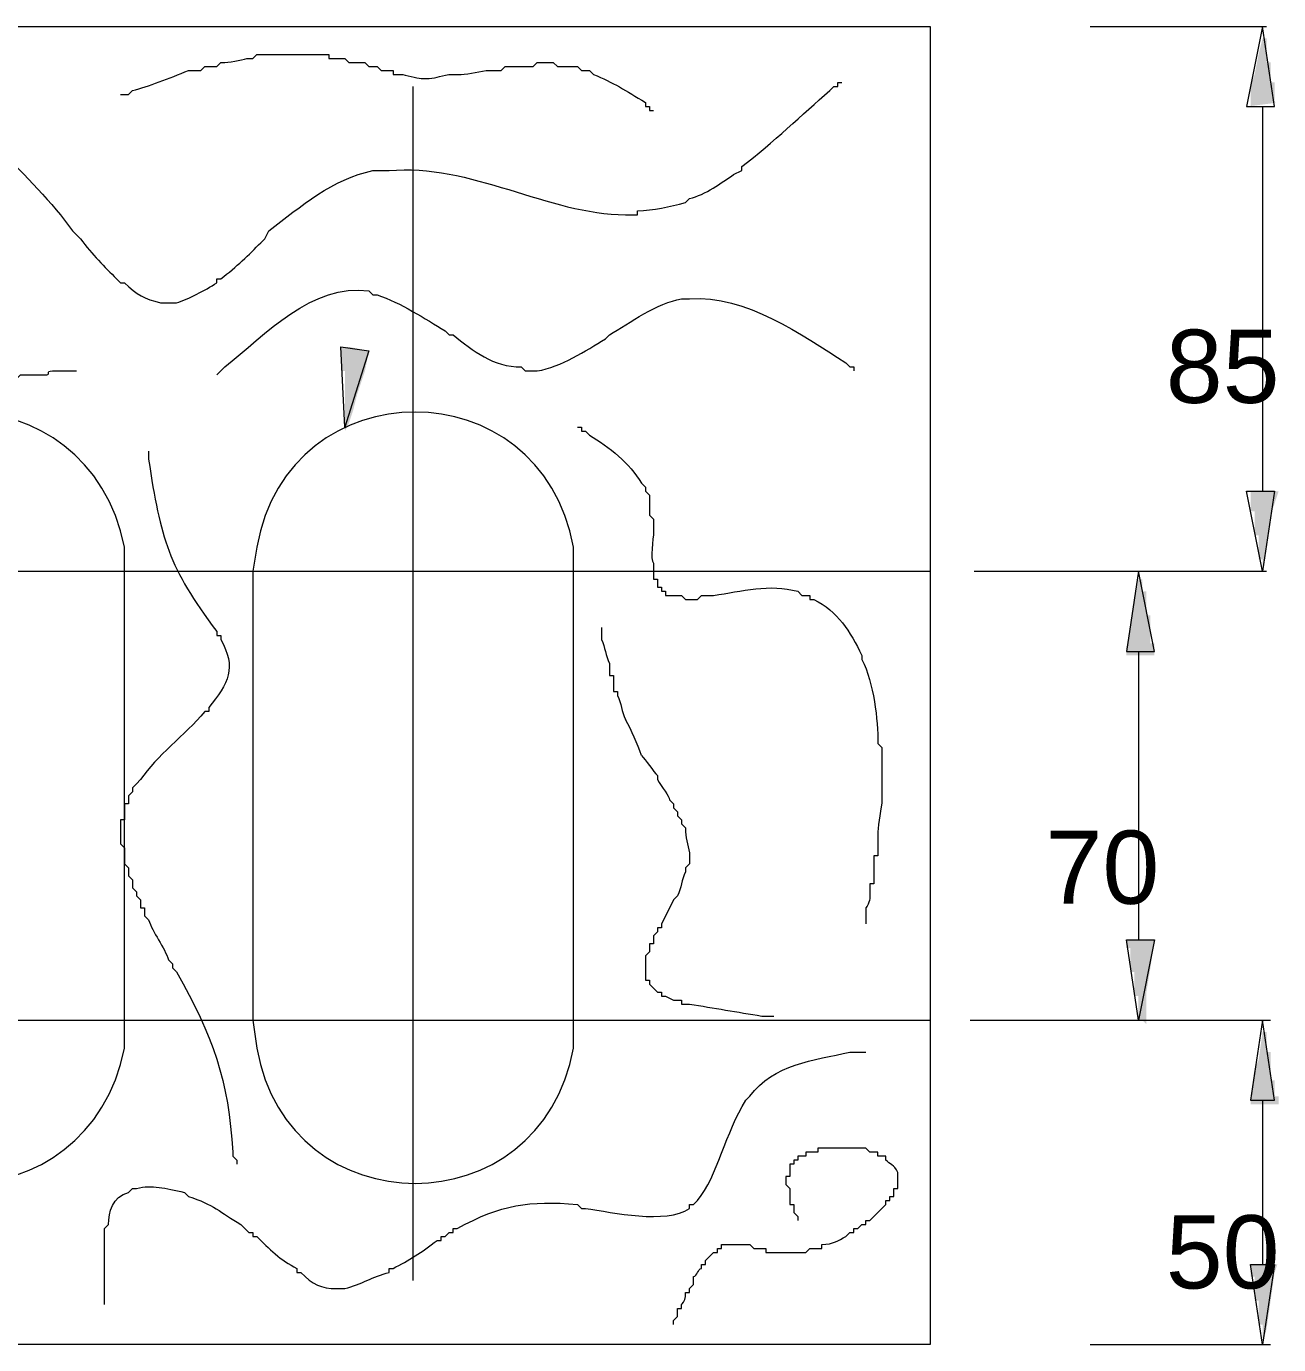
# Model space of a CAD drawing. Header units: millimetres. Extents: x -3009 to 55097, y -2803 to 5841.
# Drawn here: x 9715.4 to 9805.2, y 3260.3 to 3354.8 of the extents above; entities that cross this region are included whole.
import ezdxf

# ---------------------------------------------------------------- set-up
doc = ezdxf.new("R2010")
doc.units = ezdxf.units.MM
for name, color, linetype in [('PDF2_Geometry', 7, 'Continuous'), ('PDF2_Solid Fills', 7, 'Continuous'), ('PDF2_Text', 7, 'Continuous')]:
    doc.layers.add(name, color=color, linetype=linetype)
doc.styles.add('PDF F1', font='arial.ttf')

msp = doc.modelspace()

# ---------------------------------------------------------------- hatches: boundary and pattern name
at = {"layer": 'PDF2_Solid Fills', "transparency": 33554559}
for points in [[(9804.372, 3352.228), (9804.372, 3353.952), (9804.085, 3353.952), (9803.798, 3352.803), (9803.51, 3351.366), (9803.223, 3350.504), (9803.223, 3349.103), (9805.234, 3349.354), (9804.947, 3349.354), (9804.947, 3350.791), (9804.66, 3350.791), (9804.66, 3352.228)], [(9740.006, 3331.539), (9738.569, 3331.826), (9737.995, 3331.826), (9737.995, 3330.102), (9738.282, 3330.102), (9738.282, 3325.792), (9738.569, 3326.366), (9738.857, 3327.228), (9739.144, 3328.378), (9739.719, 3330.102)], [(9804.66, 3319.757), (9805.234, 3321.481), (9803.223, 3321.481), (9803.223, 3320.045), (9803.51, 3320.045), (9803.51, 3318.321), (9803.798, 3318.321), (9803.798, 3316.596), (9804.085, 3316.596), (9804.085, 3316.022), (9804.372, 3317.746)], [(9796.327, 3310.562), (9796.039, 3310.562), (9796.039, 3312.574), (9795.752, 3312.574), (9795.752, 3314.298), (9795.465, 3314.298), (9795.465, 3315.16), (9795.177, 3315.16), (9794.89, 3313.436), (9794.603, 3311.711), (9794.315, 3310.275), (9794.315, 3309.7), (9796.327, 3309.7)], [(9796.039, 3287.287), (9796.327, 3289.298), (9794.315, 3289.298), (9794.315, 3288.723), (9794.603, 3288.723), (9794.603, 3286.999), (9794.89, 3286.999), (9794.89, 3285.275), (9795.177, 3285.275), (9795.177, 3283.551), (9795.465, 3283.551), (9795.752, 3283.264), (9795.752, 3285.563)], [(9805.234, 3278.092), (9804.947, 3278.092), (9804.947, 3279.241), (9804.66, 3279.241), (9804.66, 3281.252), (9804.372, 3281.252), (9804.372, 3282.689), (9804.085, 3282.689), (9803.798, 3280.678), (9803.51, 3280.103), (9803.223, 3278.092), (9803.223, 3277.517), (9805.234, 3277.517)], [(9804.947, 3265.448), (9805.139, 3266.023), (9803.223, 3266.023), (9803.223, 3265.161), (9803.51, 3265.161), (9803.51, 3263.437), (9803.798, 3263.437), (9803.798, 3261.713), (9804.085, 3261.713), (9804.085, 3260.276), (9804.372, 3261.425)]]:
    msp.add_hatch(color=256, dxfattribs=at).paths.add_polyline_path(points)

# ---------------------------------------------------------------- linework, layer by layer
at = {"layer": 'PDF2_Geometry', "lineweight": 13}
for points in [[(9544.895, 3354.814), (9780.235, 3354.814), (9780.235, 3260.276), (9544.895, 3260.276)], [(9802.936, 3349.067), (9804.947, 3349.067), (9804.085, 3354.814)], [(9740.006, 3331.539), (9738.282, 3326.079), (9737.995, 3331.826)], [(9802.936, 3321.481), (9804.947, 3321.481), (9804.085, 3315.734)], [(9794.315, 3309.987), (9796.327, 3309.987), (9795.177, 3315.734)], [(9794.315, 3289.298), (9796.327, 3289.298), (9795.177, 3283.551)], [(9803.223, 3277.804), (9804.947, 3277.804), (9804.085, 3283.551)], [(9803.223, 3266.023), (9804.947, 3266.023), (9804.085, 3260.276)]]:
    msp.add_lwpolyline(points, close=True, dxfattribs=at)
for points in [[(9791.729, 3354.814), (9804.372, 3354.814)], [(9731.386, 3352.515), (9731.673, 3352.515), (9731.96, 3352.803), (9732.535, 3352.803)], [(9734.259, 3352.803), (9734.546, 3352.803)], [(9736.271, 3352.803), (9736.558, 3352.803), (9737.133, 3352.803), (9737.133, 3352.515), (9737.42, 3352.515), (9737.707, 3352.515), (9737.995, 3352.515), (9738.282, 3352.515), (9738.569, 3352.228), (9738.857, 3352.228), (9739.144, 3352.228), (9739.431, 3352.228), (9739.719, 3352.228), (9740.006, 3351.941), (9740.293, 3351.941), (9740.581, 3351.941), (9740.868, 3351.653), (9741.155, 3351.653), (9741.443, 3351.653), (9741.73, 3351.653), (9741.73, 3351.366), (9742.018, 3351.366), (9742.305, 3351.366)], [(9727.075, 3351.653), (9727.363, 3351.653), (9727.65, 3351.653), (9727.937, 3351.653), (9728.225, 3351.941), (9728.512, 3351.941), (9728.799, 3351.941), (9729.087, 3351.941), (9729.374, 3352.228), (9729.661, 3352.228)], [(9748.627, 3351.653), (9748.914, 3351.653), (9749.201, 3351.653), (9749.489, 3351.653), (9749.776, 3351.941), (9750.063, 3351.941), (9750.351, 3351.941), (9750.638, 3351.941), (9750.925, 3351.941), (9751.213, 3351.941), (9751.787, 3351.941), (9752.075, 3352.228), (9753.224, 3352.228), (9753.512, 3351.941), (9754.086, 3351.941), (9754.374, 3351.941), (9754.661, 3351.941), (9754.948, 3351.941), (9755.236, 3351.653), (9755.523, 3351.653), (9755.81, 3351.653), (9756.098, 3351.366)], [(9743.167, 3264.873), (9743.167, 3315.734), (9743.167, 3350.504)], [(9743.742, 3351.078), (9744.316, 3351.078)], [(9746.04, 3351.366), (9746.328, 3351.366), (9746.615, 3351.366)], [(9773.051, 3350.216), (9773.339, 3350.504), (9773.626, 3350.504), (9773.626, 3350.791), (9773.913, 3350.791)], [(9722.19, 3349.929), (9722.478, 3349.929), (9722.765, 3349.929), (9723.052, 3350.216)], [(9759.833, 3349.354), (9759.833, 3349.067), (9760.121, 3349.067), (9760.121, 3348.78), (9760.408, 3348.78)], [(9804.085, 3349.067), (9804.085, 3321.481)], [(9740.293, 3344.469), (9740.581, 3344.469), (9740.868, 3344.469), (9741.443, 3344.469)], [(9766.155, 3344.182), (9766.73, 3344.469), (9766.73, 3344.757)], [(9762.707, 3342.171), (9762.994, 3342.458)], [(9758.396, 3341.309), (9759.258, 3341.309), (9759.258, 3341.596)], [(9718.742, 3340.159), (9719.029, 3339.872), (9719.317, 3339.584)], [(9732.248, 3339.297), (9732.535, 3339.584), (9732.822, 3340.159)], [(9721.903, 3336.711), (9722.19, 3336.424), (9722.478, 3336.424)], [(9729.087, 3336.424), (9729.087, 3336.711), (9729.374, 3336.711)], [(9740.006, 3335.849), (9740.293, 3335.562), (9740.581, 3335.562)], [(9725.064, 3334.987), (9725.926, 3334.987), (9726.213, 3334.987)], [(9762.419, 3335.274), (9762.707, 3335.274), (9762.994, 3335.274)], [(9745.466, 3332.975), (9745.753, 3332.688), (9746.04, 3332.688)], [(9756.96, 3332.401), (9757.247, 3332.688)], [(9774.201, 3330.677), (9774.488, 3330.389), (9774.775, 3330.389), (9774.775, 3330.102)], [(9713.282, 3329.527), (9713.57, 3329.527), (9713.857, 3329.527), (9714.145, 3329.527), (9714.432, 3329.527), (9714.719, 3329.527), (9715.007, 3329.815), (9715.294, 3329.815), (9715.581, 3329.815)], [(9716.156, 3329.815), (9716.443, 3329.815), (9716.731, 3329.815)], [(9717.305, 3330.102), (9717.593, 3330.102)], [(9718.455, 3330.102), (9718.742, 3330.102), (9719.029, 3330.102)], [(9729.087, 3329.815), (9729.374, 3330.102), (9729.661, 3330.389)], [(9750.925, 3330.389), (9751.213, 3330.102), (9752.075, 3330.102)], [(9754.948, 3326.079), (9755.236, 3326.079), (9755.236, 3325.792), (9755.523, 3325.792), (9755.81, 3325.504)], [(9724.202, 3324.355), (9724.202, 3324.068), (9724.202, 3323.78)], [(9759.546, 3322.056), (9759.833, 3321.769), (9759.833, 3321.481), (9760.121, 3321.194), (9760.121, 3320.907), (9760.121, 3320.619), (9760.121, 3320.332), (9760.121, 3319.757), (9760.408, 3319.47), (9760.408, 3318.608)], [(9722.478, 3281.54), (9722.478, 3283.551), (9722.478, 3315.734), (9722.478, 3317.458)], [(9731.96, 3317.458), (9731.673, 3315.734), (9731.673, 3283.551), (9731.96, 3281.54)], [(9754.661, 3281.54), (9754.661, 3283.551), (9754.661, 3315.734), (9754.661, 3317.458)], [(9570.182, 3315.734), (9780.235, 3315.734)], [(9760.408, 3316.309), (9760.408, 3315.734), (9760.408, 3315.447), (9760.408, 3315.16), (9760.695, 3315.16), (9760.695, 3314.872), (9760.695, 3314.585), (9760.983, 3314.585), (9760.983, 3314.298), (9761.27, 3314.298), (9761.27, 3314.01), (9761.557, 3314.01), (9761.845, 3314.01), (9762.132, 3314.01), (9762.419, 3314.01), (9762.707, 3313.723), (9763.569, 3313.723), (9763.856, 3314.01), (9764.431, 3314.01), (9764.718, 3314.01)], [(9783.396, 3315.734), (9795.752, 3315.734)], [(9791.729, 3315.734), (9804.372, 3315.734)], [(9770.753, 3314.298), (9771.04, 3314.01), (9771.327, 3314.01), (9771.615, 3314.01), (9771.615, 3313.723), (9771.902, 3313.723)], [(9756.672, 3311.711), (9756.672, 3311.424), (9756.672, 3311.137), (9756.672, 3310.849)], [(9729.087, 3311.424), (9729.087, 3311.137), (9729.374, 3311.137), (9729.374, 3310.849)], [(9795.177, 3309.987), (9795.177, 3289.298)], [(9757.247, 3309.125), (9757.247, 3308.838), (9757.247, 3308.551), (9757.247, 3308.263), (9757.534, 3308.263), (9757.534, 3307.976), (9757.534, 3307.689), (9757.534, 3307.401), (9757.534, 3307.114), (9757.822, 3307.114), (9757.822, 3306.827)], [(9775.35, 3309.7), (9775.35, 3309.413)], [(9728.512, 3305.965), (9728.512, 3305.677), (9728.225, 3305.677)], [(9776.5, 3303.378), (9776.787, 3303.091), (9776.787, 3302.229)], [(9723.627, 3300.792), (9723.34, 3300.505), (9723.052, 3300.218), (9723.052, 3299.93), (9722.765, 3299.643), (9722.765, 3299.068), (9722.478, 3299.068), (9722.478, 3298.781), (9722.478, 3298.493), (9722.478, 3297.919), (9722.19, 3297.919), (9722.19, 3297.344), (9722.19, 3296.769), (9722.19, 3296.482), (9722.19, 3296.195), (9722.478, 3295.907), (9722.478, 3295.333), (9722.478, 3295.045), (9722.478, 3294.758), (9722.765, 3294.471), (9722.765, 3294.183), (9722.765, 3293.896), (9723.052, 3293.608), (9723.052, 3293.321), (9723.052, 3293.034), (9723.34, 3292.746), (9723.34, 3292.459), (9723.627, 3292.172), (9723.627, 3291.884), (9723.627, 3291.597), (9723.914, 3291.597), (9723.914, 3291.31), (9723.914, 3291.022), (9724.202, 3290.735)], [(9760.695, 3301.08), (9760.695, 3300.792)], [(9776.787, 3299.643), (9776.787, 3299.355)], [(9761.557, 3299.355), (9761.845, 3299.068), (9761.845, 3298.781), (9762.132, 3298.493), (9762.132, 3298.206), (9762.419, 3297.919), (9762.419, 3297.631), (9762.707, 3297.344), (9762.707, 3297.057)], [(9776.5, 3297.057), (9776.5, 3296.482), (9776.5, 3295.907), (9776.5, 3295.62), (9776.5, 3295.333), (9776.212, 3295.333), (9776.212, 3295.045), (9776.212, 3294.758), (9776.212, 3294.47), (9776.212, 3294.183), (9776.212, 3293.896), (9776.212, 3293.608), (9776.212, 3293.321), (9775.925, 3293.321), (9775.925, 3293.034), (9775.925, 3292.746), (9775.925, 3292.459)], [(9762.994, 3295.333), (9762.994, 3294.758), (9762.707, 3294.47), (9762.707, 3294.183)], [(9762.132, 3292.459), (9761.845, 3292.172)], [(9775.637, 3291.597), (9775.637, 3291.31), (9775.637, 3291.022), (9775.637, 3290.735), (9775.637, 3290.448)], [(9760.983, 3290.448), (9760.983, 3290.16), (9760.695, 3290.16), (9760.695, 3289.873), (9760.408, 3289.586), (9760.408, 3289.298), (9760.408, 3289.011), (9760.121, 3289.011), (9760.121, 3288.723), (9760.121, 3288.436), (9759.833, 3288.149), (9759.833, 3287.861), (9759.833, 3287.574), (9759.833, 3286.999), (9759.833, 3286.712), (9759.833, 3286.425), (9760.121, 3286.425), (9760.121, 3286.137), (9760.408, 3285.85), (9760.695, 3285.563), (9760.983, 3285.563), (9760.983, 3285.275), (9761.27, 3285.275), (9761.845, 3284.988), (9762.132, 3284.988), (9762.419, 3284.988), (9762.419, 3284.701), (9762.707, 3284.701), (9762.994, 3284.701)], [(9725.638, 3287.861), (9725.926, 3287.574), (9725.926, 3287.287), (9726.213, 3286.999)], [(9570.182, 3283.551), (9780.235, 3283.551)], [(9768.166, 3283.839), (9768.454, 3283.839), (9768.741, 3283.839), (9769.028, 3283.839)], [(9783.109, 3283.551), (9795.752, 3283.551)], [(9791.729, 3283.551), (9804.66, 3283.551)], [(9774.488, 3281.252), (9774.775, 3281.252), (9775.063, 3281.252), (9775.35, 3281.252), (9775.637, 3281.252)], [(9767.017, 3277.804), (9767.304, 3278.092)], [(9804.085, 3277.804), (9804.085, 3266.023)], [(9730.236, 3274.069), (9730.236, 3273.781), (9730.523, 3273.494), (9730.523, 3273.207)], [(9777.074, 3273.494), (9777.074, 3273.781), (9776.787, 3273.781), (9776.5, 3273.781), (9776.5, 3274.069), (9776.212, 3274.069), (9775.925, 3274.069), (9775.637, 3274.356), (9775.35, 3274.356), (9775.063, 3274.356), (9774.488, 3274.356), (9773.339, 3274.356), (9772.764, 3274.356), (9772.477, 3274.356), (9772.189, 3274.356), (9772.189, 3274.069), (9771.902, 3274.069), (9771.615, 3274.069), (9771.327, 3274.069), (9771.327, 3273.781), (9771.04, 3273.781), (9770.753, 3273.781), (9770.753, 3273.494), (9770.465, 3273.494), (9770.465, 3273.207), (9770.178, 3273.207), (9770.178, 3272.919), (9770.178, 3272.632), (9770.178, 3272.345), (9769.89, 3272.345), (9769.89, 3271.77), (9770.178, 3271.483), (9770.178, 3271.195), (9770.178, 3270.908), (9770.178, 3270.62), (9770.178, 3270.333), (9770.465, 3270.333), (9770.465, 3270.046), (9770.465, 3269.758), (9770.753, 3269.471), (9770.753, 3269.184)], [(9774.201, 3268.034), (9774.488, 3268.322), (9774.775, 3268.322), (9774.775, 3268.609), (9775.063, 3268.609), (9775.35, 3268.896), (9775.637, 3268.896), (9775.637, 3269.184), (9775.925, 3269.184), (9776.212, 3269.471), (9776.5, 3269.758), (9776.787, 3270.046), (9777.074, 3270.333), (9777.074, 3270.62), (9777.362, 3270.62), (9777.362, 3270.908), (9777.649, 3270.908), (9777.649, 3271.195), (9777.649, 3271.483), (9777.936, 3271.483), (9777.936, 3271.77), (9777.936, 3272.632)], [(9722.765, 3271.195), (9723.052, 3271.483), (9723.34, 3271.483)], [(9726.788, 3271.195), (9727.075, 3270.908)], [(9754.948, 3270.333), (9755.236, 3270.046), (9755.523, 3270.046)], [(9762.994, 3270.046), (9762.994, 3270.333), (9763.281, 3270.333), (9763.569, 3270.62)], [(9721.041, 3268.609), (9721.328, 3268.896)], [(9730.811, 3268.896), (9731.098, 3268.609), (9731.385, 3268.322), (9731.673, 3268.322), (9731.673, 3268.034), (9731.96, 3268.034)], [(9744.891, 3267.747), (9745.178, 3267.747), (9745.178, 3268.034), (9745.466, 3268.034), (9745.753, 3268.322), (9746.04, 3268.322), (9746.04, 3268.609), (9746.328, 3268.609)], [(9763.856, 3265.736), (9763.856, 3266.023), (9764.143, 3266.023), (9764.143, 3266.31), (9764.431, 3266.598), (9764.718, 3266.885), (9765.006, 3266.885), (9765.006, 3267.172), (9765.293, 3267.172), (9765.293, 3267.46), (9765.58, 3267.46), (9765.868, 3267.46), (9766.155, 3267.46), (9766.442, 3267.46), (9766.73, 3267.46), (9767.017, 3267.46), (9767.304, 3267.46), (9767.592, 3267.172), (9767.879, 3267.172), (9768.166, 3267.172), (9768.454, 3267.172), (9768.454, 3266.885), (9768.741, 3266.885), (9769.028, 3266.885), (9769.316, 3266.885), (9770.465, 3266.885), (9770.753, 3266.885), (9771.04, 3266.885), (9771.327, 3266.885), (9771.615, 3267.172), (9771.902, 3267.172), (9772.189, 3267.172), (9772.477, 3267.172), (9772.477, 3267.46)], [(9734.834, 3265.736), (9734.834, 3265.448), (9735.121, 3265.448)], [(9741.443, 3265.448), (9741.443, 3265.736), (9741.73, 3265.736)], [(9721.041, 3263.149), (9721.041, 3264.299), (9721.041, 3264.586)], [(9762.707, 3263.724), (9762.707, 3264.011), (9762.994, 3264.011), (9762.994, 3264.299), (9763.281, 3264.586), (9763.281, 3264.873), (9763.281, 3265.161)], [(9737.707, 3264.299), (9737.995, 3264.299), (9738.282, 3264.299)], [(9761.845, 3261.713), (9761.845, 3262), (9762.132, 3262.287), (9762.132, 3262.575), (9762.132, 3262.862), (9762.419, 3262.862), (9762.419, 3263.149)], [(9791.729, 3260.276), (9804.66, 3260.276)]]:
    msp.add_lwpolyline(points, dxfattribs=at)
msp.add_arc((9743.454, 3296.913), 17.039, 19.19885, 28.72613, dxfattribs=at)
for points in [[(9729.661, 3352.228), (9730.236, 3352.228), (9731.098, 3352.515), (9731.386, 3352.515)], [(9732.535, 3352.803), (9732.822, 3352.803), (9733.972, 3352.803), (9734.259, 3352.803)], [(9734.546, 3352.803), (9735.408, 3352.803), (9735.696, 3352.803), (9736.271, 3352.803)], [(9723.052, 3350.216), (9724.202, 3350.504), (9725.639, 3351.078), (9727.075, 3351.653)], [(9746.615, 3351.366), (9747.19, 3351.366), (9748.052, 3351.653), (9748.627, 3351.653)], [(9742.305, 3351.366), (9742.592, 3351.366), (9743.454, 3351.078), (9743.742, 3351.078)], [(9744.316, 3351.078), (9744.891, 3351.078), (9745.178, 3351.366), (9746.04, 3351.366)], [(9756.098, 3351.366), (9757.534, 3350.791), (9758.396, 3350.216), (9759.833, 3349.354)], [(9766.73, 3344.757), (9769.028, 3346.481), (9771.04, 3348.492), (9773.051, 3350.216)], [(9713.57, 3345.906), (9715.294, 3344.182), (9717.305, 3342.171), (9718.742, 3340.159)], [(9741.443, 3344.469), (9747.19, 3345.044), (9752.937, 3341.309), (9758.396, 3341.309)], [(9732.822, 3340.159), (9735.121, 3341.883), (9737.42, 3343.895), (9740.293, 3344.469)], [(9762.994, 3342.458), (9764.143, 3342.745), (9765.293, 3343.607), (9766.155, 3344.182)], [(9759.258, 3341.596), (9760.408, 3341.596), (9761.557, 3341.883), (9762.707, 3342.171)], [(9719.317, 3339.584), (9720.179, 3338.435), (9721.041, 3337.573), (9721.903, 3336.711)], [(9729.374, 3336.711), (9730.523, 3337.573), (9731.386, 3338.435), (9732.248, 3339.297)], [(9722.478, 3336.424), (9723.34, 3335.562), (9723.914, 3335.274), (9725.064, 3334.987)], [(9726.213, 3334.987), (9727.075, 3335.274), (9728.225, 3335.849), (9729.087, 3336.424)], [(9729.661, 3330.389), (9732.535, 3332.688), (9735.983, 3336.424), (9740.006, 3335.849)], [(9740.581, 3335.562), (9742.305, 3334.987), (9744.029, 3333.837), (9745.466, 3332.975)], [(9762.994, 3335.274), (9767.017, 3335.562), (9771.04, 3332.688), (9774.201, 3330.677)], [(9757.247, 3332.688), (9758.684, 3333.55), (9760.695, 3334.987), (9762.419, 3335.274)], [(9746.04, 3332.688), (9747.477, 3331.539), (9748.914, 3330.389), (9750.925, 3330.389)], [(9752.075, 3330.102), (9753.799, 3330.389), (9755.523, 3331.539), (9756.96, 3332.401)], [(9722.478, 3317.458), (9719.891, 3330.389), (9702.076, 3330.389), (9699.49, 3317.458)], [(9715.581, 3329.815), (9716.156, 3329.815), (9715.581, 3329.815), (9716.156, 3329.815)], [(9716.731, 3329.815), (9717.305, 3329.815), (9716.731, 3330.102), (9717.305, 3330.102)], [(9717.593, 3330.102), (9718.167, 3330.102), (9717.593, 3330.102), (9718.455, 3330.102)], [(9754.661, 3317.458), (9752.362, 3330.389), (9734.259, 3330.389), (9731.96, 3317.458)], [(9755.81, 3325.504), (9757.247, 3324.642), (9758.684, 3323.493), (9759.546, 3322.056)], [(9724.202, 3323.78), (9725.064, 3318.033), (9725.638, 3316.022), (9729.087, 3311.424)], [(9760.408, 3318.608), (9760.408, 3318.033), (9760.121, 3316.596), (9760.408, 3316.309)], [(9764.718, 3314.01), (9766.73, 3314.298), (9768.741, 3314.872), (9770.753, 3314.298)], [(9771.902, 3313.723), (9773.626, 3312.861), (9774.488, 3311.424), (9775.35, 3309.7)], [(9729.374, 3310.849), (9730.523, 3308.838), (9729.949, 3307.689), (9728.512, 3305.965)], [(9756.672, 3310.849), (9756.96, 3310.275), (9756.96, 3309.7), (9757.247, 3309.125)], [(9775.35, 3309.413), (9776.212, 3307.689), (9776.5, 3305.102), (9776.5, 3303.378)], [(9757.822, 3306.827), (9758.109, 3306.252), (9758.109, 3305.677), (9758.397, 3305.102)], [(9728.225, 3305.677), (9726.788, 3303.953), (9724.776, 3302.516), (9723.627, 3300.792)], [(9759.546, 3302.516), (9759.833, 3302.229), (9760.408, 3301.367), (9760.695, 3301.08)], [(9776.787, 3302.229), (9776.787, 3301.367), (9776.787, 3300.792), (9776.787, 3299.643)], [(9760.695, 3300.792), (9760.983, 3300.217), (9761.557, 3299.643), (9761.557, 3299.355)], [(9776.787, 3299.355), (9776.787, 3298.781), (9776.5, 3297.631), (9776.5, 3297.057)], [(9762.707, 3297.057), (9762.707, 3296.482), (9762.994, 3295.907), (9762.994, 3295.333)], [(9762.707, 3294.183), (9762.419, 3293.608), (9762.419, 3293.034), (9762.132, 3292.459)], [(9761.845, 3292.172), (9761.557, 3291.597), (9761.27, 3291.022), (9760.983, 3290.448)], [(9775.925, 3292.459), (9775.925, 3292.459), (9775.925, 3291.884), (9775.637, 3291.597)], [(9724.202, 3290.735), (9724.489, 3289.873), (9725.351, 3288.724), (9725.638, 3287.861)], [(9726.213, 3286.999), (9728.799, 3282.402), (9729.949, 3279.241), (9730.236, 3274.069)], [(9762.994, 3284.701), (9764.718, 3284.413), (9766.442, 3284.126), (9768.166, 3283.839)], [(9699.49, 3281.54), (9702.076, 3268.609), (9719.891, 3268.609), (9722.478, 3281.54)], [(9731.96, 3281.54), (9734.259, 3268.609), (9752.362, 3268.609), (9754.661, 3281.54)], [(9767.304, 3278.092), (9769.028, 3280.39), (9771.902, 3280.678), (9774.488, 3281.252)], [(9763.569, 3270.62), (9765.005, 3272.345), (9765.58, 3275.505), (9767.017, 3277.804)], [(9777.936, 3272.632), (9777.649, 3273.207), (9777.362, 3273.207), (9777.074, 3273.494)], [(9721.328, 3268.896), (9721.328, 3269.758), (9721.616, 3270.908), (9722.765, 3271.195)], [(9723.34, 3271.483), (9724.489, 3271.77), (9725.351, 3271.483), (9726.788, 3271.195)], [(9727.075, 3270.908), (9728.799, 3270.333), (9729.374, 3269.758), (9730.811, 3268.896)], [(9746.328, 3268.609), (9749.489, 3270.333), (9751.5, 3270.62), (9754.948, 3270.333)], [(9755.523, 3270.046), (9757.534, 3269.758), (9761.27, 3268.896), (9762.994, 3270.046)], [(9721.041, 3264.586), (9721.041, 3265.736), (9721.041, 3267.172), (9721.041, 3268.609)], [(9731.96, 3268.034), (9732.822, 3267.172), (9733.684, 3266.31), (9734.834, 3265.736)], [(9741.73, 3265.736), (9742.879, 3266.31), (9743.742, 3266.885), (9744.891, 3267.747)], [(9772.477, 3267.46), (9773.339, 3267.46), (9773.626, 3267.747), (9774.201, 3268.034)], [(9735.121, 3265.448), (9735.983, 3264.586), (9736.558, 3264.299), (9737.707, 3264.299)], [(9738.282, 3264.299), (9739.431, 3264.586), (9740.293, 3265.161), (9741.443, 3265.448)], [(9763.281, 3265.161), (9763.569, 3265.161), (9763.569, 3265.736), (9763.856, 3265.736)], [(9762.419, 3263.149), (9762.419, 3263.149), (9762.707, 3263.437), (9762.707, 3263.724)]]:
    msp.add_open_spline(points, degree=3, dxfattribs=at)

# ---------------------------------------------------------------- texts
at = {"layer": 'PDF2_Text', "char_height": 5.2507, "attachment_point": 4, "style": 'PDF F1'}
for s, insert in [('85', (9797.142, 3330.399)), ('70', (9788.521, 3294.477)), ('50', (9797.142, 3266.892))]:
    msp.add_mtext(s, dxfattribs=dict(at, insert=insert))

doc.saveas('drawing.dxf')
